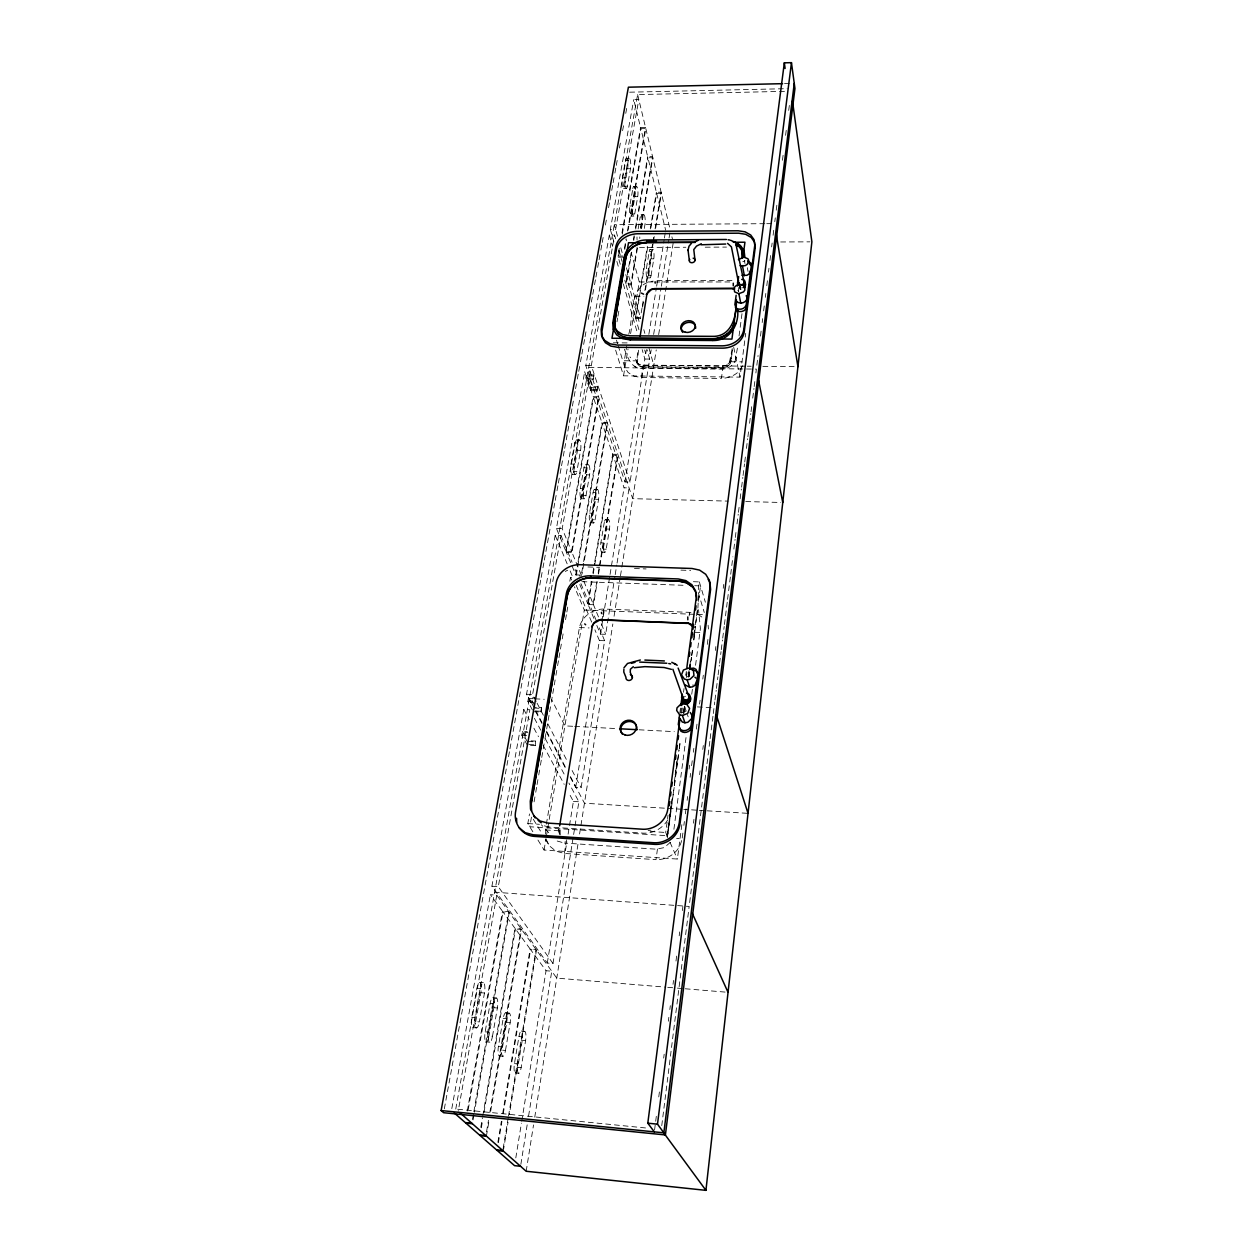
<?xml version="1.0" encoding="UTF-8"?>
<svg xmlns="http://www.w3.org/2000/svg" width="1253" height="1253" viewBox="0 0 1253 1253"><rect width="100%" height="100%" fill="white"/><g stroke="black" fill="none" stroke-linecap="round" stroke-linejoin="round"><path stroke-width="0.75" stroke-dasharray="5 3.75" d="M661.756 1125.633L689.166 906.436L494.637 892.199L556.771 978.123L665.766 987.16M689.651 902.583L703.653 790.69M703.888 788.764L706.786 765.614M707.021 763.688L709.918 740.539M710.153 738.612L713.051 715.463M713.302 713.521L714.743 701.931M714.993 700.004L716.199 690.325M716.434 688.383L717.891 676.777M718.126 674.85L719.347 665.171M719.582 663.229L721.039 651.623M721.274 649.68L722.495 640.017M722.73 638.075L724.187 626.469M724.422 624.527L727.335 601.315M727.57 599.373L730.468 576.161M730.718 574.219L732.895 556.802M733.866 549.065L735.072 539.385M735.307 537.443L736.044 531.648M737.015 523.911L738.221 514.231M738.456 512.289L739.192 506.494M740.147 498.741L741.369 489.077M741.604 487.135L742.81 477.456M743.06 475.529L744.501 463.923M744.752 461.981L745.472 456.17M746.443 448.433L747.649 438.754M747.9 436.827L748.621 431.016M749.592 423.279L750.798 413.6M751.048 411.673L751.769 405.862M752.74 398.125L753.946 388.446M754.181 386.519L754.917 380.708M755.888 372.971L756.358 369.102L588.706 367.38L632.687 498.663L728.197 501.122M756.843 365.218L758.065 355.523M759.036 347.754L759.522 343.886M760.493 336.117L761.213 330.306M762.184 322.538L762.67 318.669M763.641 310.901L764.361 305.09M765.332 297.337L765.818 293.453M766.789 285.7L767.525 279.873M768.496 272.12L768.982 268.236M769.953 260.483L770.673 254.657M771.644 246.904L772.13 243.019M773.101 235.266L773.821 229.44M774.793 221.703L775.278 217.865M776.234 210.191L776.954 204.443M779.35 185.24L780.071 179.492M782.467 160.29L783.188 154.542M785.6 135.34L786.32 129.592M788.717 110.405L789.437 104.641M654.583 1129.924L656.306 1116.329M658.765 1096.923L659.501 1091.097M663.683 1058.096L664.168 1054.212M668.366 1021.211L668.851 1017.326M669.838 1009.558L670.324 1005.673M673.033 984.325L673.519 980.441M675.994 961.035L676.73 955.209M679.189 935.787L679.674 931.903M682.384 910.555L682.885 906.671M693.457 823.19L693.958 819.321M699.613 774.667L700.098 770.783M702.808 749.419L703.309 745.551M715.369 650.417L715.855 646.532M723.232 588.299L723.733 584.415M537.96 840.058L544.084 850.035L677.387 859.057L681.867 824.584M689.087 769.06L689.589 765.238M615.63 350.135L623.54 375.822L740.022 377.122L745.723 333.345M682.885 833.073L682.133 838.852L676.62 838.476M683.872 825.367L684.373 821.514M685.375 813.823L686.127 808.044M687.114 800.338L687.615 796.485M690.105 777.236L690.607 773.383M691.593 765.693L692.345 759.913M693.348 752.207L693.849 748.354M696.339 729.105L697.075 723.341M699.566 704.076L700.067 700.239M702.808 679.063L703.309 675.21M707.287 644.402L708.039 638.623M673.91 829.282L686.393 734.744M691.734 694.225L693.019 684.577M695.556 665.28L700.396 628.614L698.532 609.678M736.247 357.168L735.417 359.376L737.516 347.52M739.051 335.961L742.105 312.843M666.909 836.722L670.95 805.757M671.279 804.019L672.313 796.328M675.148 775.168L676.871 761.511M683.308 713.396L684.326 705.705M688.273 677.059L688.962 671.075M689.291 669.368L690.325 661.662M693.927 634.738L694.366 630.666M732.191 348.569L729.262 363.135L726.27 365.343L722.495 366.127L642.538 365.328L639.061 364.482L636.79 362.258L637.808 349.477M531.46 817.144L529.784 826.761L667.129 835.704L671.013 806.65M674.365 781.606L677.2 760.367M683.652 712.064L684.467 705.956M688.351 676.918L689.651 667.238M689.792 666.142L690.951 657.559M693.786 636.258L695.086 626.563M695.352 624.636L697.201 610.744M698.454 601.393L700.521 585.903L694.695 585.699M740.147 289.553L740.664 285.684M667.348 837.693L672.783 796.955M673.049 795.013L674.083 787.26M674.333 785.318L677.434 761.26M677.701 760.101L678.985 749.623M679.267 748.464L680.285 739.912M683.919 713.537L684.968 705.784M688.852 676.683L689.354 672.047M689.604 670.104L691.437 657.277M691.703 655.335L692.737 647.582M693.77 639.813L697.639 609.976M697.905 608.034L698.532 595.598M635.6 359.235L636.728 360.613A7.361 5.873 -16.5 0 0 642.93 366.69L722.809 367.489A7.44 5.967 -13.6 0 0 730.953 361.49L732.488 349.963M667.943 833.997L674.161 787.448M674.412 785.506L679.079 750.594M679.345 748.652L680.379 740.899M684.263 711.814L685.031 705.987M688.915 676.886L689.698 671.075M689.964 669.133L691.515 657.496M691.766 655.554L692.815 647.801M693.849 640.032L694.648 630.885M637.197 363.621L639.547 366.111L643.008 366.957L722.856 367.755L726.63 366.972L729.622 364.78L732.551 350.229M679.815 713.082L680.583 707.412M680.739 713.02L681.742 705.47M683.527 692.267L684.028 688.508M686.331 671.436L685.814 675.304L688.79 670.888M667.129 835.704L665.703 832.478L668.037 815.123M681.742 712.973L682.493 706.629M686.393 677.544L687.177 671.718M698.313 589.615L699.346 581.909L691.531 581.627M738.362 291.182L738.878 287.376M739.552 286.718L740.742 289.271M722.417 366.737L722.809 367.489M545.368 839.228L549.394 845.869L555.925 851.163L564.32 853.434L656.008 859.668L657.7 847.2M689.134 615.912L689.62 612.357L694.475 613.437M618.136 345.53L624.714 367.082L628.098 372.501L633.908 376.182L641.301 377.529L721.415 378.437L722.856 367.755M526.182 1171.257L533.527 1124.912M534.749 1117.175L578.369 841.671M579.591 833.981L612.842 623.963M614.064 616.257L620.172 577.696M620.486 575.769L656.243 349.916M658.671 334.567L673.253 242.471L671.89 236.77M520.856 1164.35L527.341 1123.784M528.578 1116.063L551.759 971.2L546.042 970.73L530.583 949.602L536.488 950.072L509.313 1114.684M552.996 963.494L498.287 886.685L529.862 709.762L523.785 709.449L491.912 886.216L547.295 963.04L552.996 963.494L573.326 836.409M573.639 834.482L578.87 801.763L568.893 783.015M570.209 777.064L575.66 787.417L581.11 787.745L604.635 640.737L597.979 624.683M596.804 625.419L600.422 634.128L605.653 634.347L614.91 576.537M615.207 574.61L616.758 564.978M617.071 563.051L629.084 487.918L624.072 487.793L612.999 455.184L618.152 455.293L598.542 574.078M615.677 238.853L614.612 235.11L609.318 235.125L585.793 365.563L625.012 481.966L630.024 482.092L649.696 359.063L647.049 349.681M651.184 349.838L650.558 353.706L645.749 353.659L644.684 349.979M653.643 334.41L661.051 288.112M661.365 286.185L668.773 239.887M669.071 237.96L670.01 232.165M642.429 365.939L642.93 366.69M564.32 853.434L566.591 839.369M601.863 621.347L602.709 616.069M602.991 614.315L603.852 609.036L689.62 612.357M641.301 377.529L643.008 366.957M515.797 1157.929L521.42 1123.189M521.734 1121.263L546.042 970.73M547.295 963.04L566.873 841.828M568.11 834.122L573.404 801.419L568.815 792.898M575.66 787.417L599.404 640.518L594.909 629.82M600.422 634.128L602.912 618.716M603.226 616.789L609.757 576.364M610.07 574.438L624.072 487.793M625.012 481.966L644.872 359.031L642.178 349.634M645.749 353.659L646.36 349.806M648.85 334.379L656.337 288.112M656.65 286.185L664.121 239.903M664.435 237.976L665.359 232.197M560.138 834.905L560.216 826.792M637.276 363.887L638.607 349.211M514.45 1063.609L517.834 1063.922A7.581 1.911 -83.8 0 0 518.288 1073.085A7.581 1.911 -83.8 0 0 521.17 1067.587L525.587 1040.679A7.502 1.879 -84.1 0 0 525.117 1031.564A7.502 1.879 -84.1 0 0 522.297 1036.857L518.946 1036.56L514.45 1063.609A7.581 1.911 -83.8 0 0 514.92 1072.772A7.581 1.911 -83.8 0 0 517.818 1067.274L522.25 1040.382A7.502 1.895 -84 0 0 521.796 1031.266A7.502 1.895 -84 0 0 518.946 1036.56M600.876 542.831L603.805 542.909A6.296 1.472 -88.2 0 0 604.103 551.524A6.296 1.472 -88.2 0 0 606.186 549.206L609.475 529.126A6.265 1.457 -88.4 0 0 609.193 520.559A6.265 1.457 -88.4 0 0 607.141 522.752L604.212 522.673L600.876 542.831A6.296 1.488 -88.2 0 0 601.158 551.43A6.296 1.488 -88.2 0 0 603.257 549.112L606.577 529.048A6.249 1.472 -88.4 0 0 606.28 520.481A6.249 1.472 -88.4 0 0 604.212 522.673M651.027 275.707L653.8 258.838A5.826 1.206 89.8 0 0 653.596 250.647A5.826 1.206 89.8 0 0 651.905 251.493L649.211 251.508L646.407 268.44A5.842 1.222 89.9 0 0 646.611 276.662A5.842 1.222 89.9 0 0 648.349 275.707L651.027 275.707A5.842 1.222 89.9 0 1 649.32 276.647A5.842 1.222 89.9 0 1 649.117 268.424L646.407 268.44M503.111 1148.688L508.185 1118.036M508.499 1116.11L536.033 949.461L530.129 948.991L515.5 928.99L521.577 929.46L490.33 1113.165M579.779 584.524L587.751 603.664L593.139 603.868L596.929 580.859M598.198 573.185L599.153 567.437M599.467 565.526L617.839 454.338L612.67 454.228L602.286 423.639L607.58 423.718L582.019 574.093M642.022 307.987L640.424 317.635L635.475 317.62L626.124 284.854L631.747 252.119M642.335 306.061L643.603 298.339M644.888 290.618L652.531 244.304M652.86 242.377L653.815 236.582M655.084 228.876L661.145 192.21L656.384 192.257L647.958 157.768L652.829 157.706L640.706 228.986M503.314 1151.053L508.045 1122.343M598.495 616.93L593.483 604.745L597.289 581.752M642.617 307.095L643.572 301.315M645.483 289.741L653.126 243.442M653.439 241.516L654.395 235.721M655.679 228.015L661.412 193.291L656.65 193.338L650.871 228.046M648.349 275.707L651.121 258.838A5.826 1.206 89.8 0 0 650.918 250.663A5.826 1.206 89.8 0 0 649.211 251.508M544.084 850.035L546.01 838.57M546.324 836.659L584.305 610.039L574.438 586.717M623.54 375.822L628.035 348.992M630.604 333.674L639.281 281.956L631.308 252.918M544.382 825.837L548.72 826.996L549.065 824.928M497.88 1142.297L501.388 1121.247M502.657 1113.588L530.129 948.991M587.751 603.664L591.573 580.672M592.857 573.013L594.455 563.427M594.783 561.516L612.67 454.228M635.475 317.62L639.656 292.544M639.97 290.618L647.378 246.261M650.276 228.907L656.384 192.257M498.396 1142.673L501.936 1121.435M503.22 1113.713L530.583 949.602M593.906 618.449L588.111 604.526L591.933 581.549M593.217 573.89L612.999 455.184M638.92 329.711L635.757 318.654L647.973 245.384M505.476 1050.453L510.159 1022.793A7.722 2.02 -84 0 0 509.658 1013.364A7.722 2.02 -84 0 0 506.651 1018.72L501.905 1046.553A7.816 2.036 -83.8 0 0 502.422 1056.044A7.816 2.036 -83.8 0 0 505.476 1050.453L502.03 1050.139A7.816 2.052 -83.8 0 1 498.945 1055.715A7.816 2.052 -83.8 0 1 498.443 1046.239L503.189 1018.423A7.722 2.02 -84 0 1 506.212 1013.05A7.722 2.02 -84 0 1 506.729 1022.495L502.03 1050.139M595.097 519.807L598.558 499.352A6.437 1.535 -88.6 0 0 598.245 490.503A6.437 1.535 -88.6 0 0 596.083 492.601L592.591 513.15A6.484 1.566 -88.5 0 0 592.904 522.047A6.484 1.566 -88.5 0 0 595.097 519.807L592.105 519.729A6.469 1.566 -88.5 0 1 589.897 521.953A6.469 1.566 -88.5 0 1 589.583 513.072L593.092 492.539A6.437 1.551 -88.6 0 1 595.269 490.424A6.437 1.551 -88.6 0 1 595.582 499.274L592.105 519.729M644.308 228.438L644.95 224.632A5.999 1.269 89.5 0 0 644.731 216.189A5.999 1.269 89.5 0 0 642.961 216.91L640.205 216.926L637.589 232.197M545.556 834.153L546.042 826.056M546.371 824.129L579.419 627.534C581.831 616.382 592.7 608.942 603.852 609.036M624.714 367.082L624.276 360.754L626.829 345.577M628.755 334.191C633.893 316.79 628.145 284.306 653.205 281.126M486.524 1131.819L488.482 1120.323M489.782 1112.664L521.091 928.786L514.999 928.316L503.001 911.918L509.235 912.388L474.417 1112.21M581.298 575.096L571.963 552.385L598.903 397.812L593.499 397.734L566.309 552.197L575.769 574.892L581.298 575.096L583.271 563.521M583.6 561.595L607.251 422.715L601.941 422.621L593.499 397.734M637.135 247.154L630.901 283.773L625.827 283.773L624.808 280.218M640.408 227.874L652.547 156.562L647.676 156.625L640.847 128.699L645.812 128.605L628.098 230.286M486.415 1136.126L489.03 1120.824M637.432 248.251L631.199 284.854L626.124 284.854M641.019 228.359L642.961 216.91M641.567 228.453L642.209 224.647A5.999 1.269 89.5 0 0 641.99 216.205A5.999 1.269 89.5 0 0 640.205 216.926M492.492 1036.262L497.378 1007.992A7.91 2.13 -84 0 0 496.846 998.281A7.91 2.13 -84 0 0 493.682 1003.7L488.733 1032.159A8.004 2.146 -83.8 0 0 489.265 1041.916A8.004 2.146 -83.8 0 0 492.492 1036.262L488.952 1035.949A8.004 2.161 -83.7 0 1 485.71 1041.603A8.004 2.161 -83.7 0 1 485.162 1031.83L490.142 1003.387A7.91 2.146 -84 0 1 493.322 997.968A7.91 2.146 -84 0 1 493.87 1007.678L488.952 1035.949M585.997 495.655L589.599 474.887A6.594 1.613 -88.8 0 0 589.27 465.803A6.594 1.613 -88.8 0 0 587.015 467.839L583.381 488.686A6.625 1.629 -88.7 0 0 583.71 497.817A6.625 1.629 -88.7 0 0 585.997 495.655L582.943 495.577A6.625 1.645 -88.7 0 1 580.625 497.739A6.625 1.645 -88.7 0 1 580.296 488.623L583.945 467.776A6.594 1.613 -88.8 0 1 586.216 465.74A6.594 1.613 -88.8 0 1 586.545 474.824L582.943 495.577M634.723 213.965L637.714 196.658A6.14 1.316 89.3 0 0 637.479 188.013A6.14 1.316 89.3 0 0 635.647 188.623L632.828 188.655L629.789 205.993A6.155 1.347 89.4 0 0 630.024 214.686A6.155 1.347 89.4 0 0 631.919 213.981L634.723 213.965A6.155 1.331 89.4 0 1 632.859 214.67A6.155 1.331 89.4 0 1 632.624 205.978L635.647 188.623M534.091 801.842L535.438 794.026M535.751 792.256L536.77 786.32M537.067 784.582L538.43 776.688M538.727 774.996L540.106 767.071M540.435 765.144L541.421 759.365M541.766 757.438L544.757 740.1M545.024 738.565L546.418 730.468M546.684 728.98L549.409 713.145M549.66 711.72L551.069 703.513M551.304 702.134L554.045 686.299M554.296 684.874L555.69 676.761M555.94 675.289L557.334 667.222M557.601 665.703L558.932 658.029M558.995 657.668L561.908 640.769M562.237 638.858L563.568 631.183M565.542 619.687L566.544 613.923M566.873 612.012L568.22 604.228M616.977 321.833L617.635 318.011M617.964 316.116L618.951 310.399M480.792 1127.34L482.436 1117.77M482.765 1115.859L514.999 928.316M575.769 574.892L577.758 563.333M578.087 561.407L601.941 422.621M625.827 283.773L631.12 252.949M633.438 239.464L634.096 235.611M635.428 227.905L647.676 156.625M481.34 1127.825L482.656 1120.182M483.971 1112.523L515.5 928.99M602.286 423.639L576.145 575.816L581.69 576.02M633.736 240.56L634.394 236.723M635.725 229.017L647.958 157.768M472.491 1119.383L473.509 1113.619M473.838 1111.693L508.734 911.683L502.484 911.213L490.393 894.689L496.768 895.159L458.206 1111.192M571.572 551.414L598.542 396.747L593.139 396.684L584.681 371.765L590.194 371.828L562.205 528.625L571.572 551.414L565.917 551.226L556.426 528.453L584.681 371.765M624.433 248.345L626.108 238.743M627.455 231.069L645.53 127.414L640.565 127.508L633.752 99.645L638.811 99.535L615.615 229.424L610.336 229.471L633.752 99.645M473.07 1119.9L474.073 1114.136M624.746 249.472L626.422 239.887M631.919 213.981L634.926 196.69A6.14 1.316 89.3 0 0 634.691 188.044A6.14 1.316 89.3 0 0 632.828 188.655M532.854 831.757L527.811 823.55L529.486 813.933M569.833 581.22L570.507 577.382L574.407 577.508M467.291 1111.035L502.484 911.213M565.917 551.226L593.139 396.684M618.59 252.198L619.264 248.36M621.974 233.011L640.565 127.508M468.199 1109.641L503.001 911.918M620.266 264.258L618.23 257.163L619.593 249.504M622.287 234.154L640.847 128.699M530.552 745.394L535.282 745.66L535.485 741.071L529.565 740.742M533.339 711.704L541.155 712.111L541.359 707.569L535.485 707.272M594.047 376.041L593.687 374.96L586.467 374.882L585.918 377.936L590.288 390.732L597.415 390.826L597.603 386.738L592.246 386.66L588.644 375.978L594.047 376.041L593.499 379.095L588.096 379.032L588.644 375.978M535.282 745.66L535.485 741.071M541.155 712.111L541.359 707.569M597.415 390.826L597.603 386.738M475.733 1021.602L480.87 992.721A8.098 2.255 -84 0 0 480.291 982.728A8.098 2.255 -84 0 0 476.954 988.21L471.739 1017.279A8.207 2.287 -83.7 0 0 472.318 1027.319A8.207 2.287 -83.7 0 0 475.733 1021.602L479.351 1021.915L484.472 993.018A8.113 2.24 -84 0 0 483.893 983.041A8.113 2.24 -84 0 0 480.572 988.507L475.388 1017.593A8.207 2.271 -83.8 0 0 475.968 1027.648A8.207 2.271 -83.8 0 0 479.351 1021.915M573.733 471.347L577.492 450.281A6.735 1.692 -89.1 0 0 577.132 440.978A6.735 1.692 -89.1 0 0 574.767 442.935L570.976 464.064A6.782 1.707 -88.9 0 0 571.337 473.43A6.782 1.707 -88.9 0 0 573.733 471.347L576.866 471.41L580.593 450.344A6.735 1.676 -89.1 0 0 580.249 441.04A6.735 1.676 -89.1 0 0 577.899 442.982L574.125 464.143A6.782 1.707 -88.9 0 0 574.485 473.509A6.782 1.707 -88.9 0 0 576.866 471.41M624.527 186.227L627.643 168.732A6.281 1.378 89 0 0 627.393 159.883A6.281 1.378 89 0 0 625.466 160.384L622.318 177.91A6.312 1.394 89.1 0 0 622.569 186.807A6.312 1.394 89.1 0 0 624.527 186.227L627.393 186.18L630.494 168.701A6.281 1.363 89.1 0 0 630.243 159.836A6.281 1.363 89.1 0 0 628.333 160.337L625.466 160.384M590.288 390.732L590.821 387.71L586.467 374.882M593.499 379.095L593.687 374.96M597.07 389.761L591.714 389.699L592.246 386.66M527.388 745.222L521.781 735.166L522.454 731.376L527.247 731.642M532.415 709.981L527.858 701.367L528.515 697.655L534.843 697.968M455.763 1109.046L637.62 94.586L777.518 91.5M536.174 701.429L532.588 694.538L560.984 535.501L555.189 535.329L526.542 694.225L531.992 704.593M630.024 482.092L591.306 365.625L614.612 235.11M627.393 186.18A6.312 1.378 89.1 0 1 625.451 186.775A6.312 1.378 89.1 0 1 625.2 177.879L628.333 160.337M451.816 1108.607L490.393 894.689M444.329 1108.858L495.577 827.732M495.922 825.805L498.725 810.393M499.086 808.467L501.889 793.071M502.234 791.144L509.611 750.704M509.955 748.777L512.759 733.381M513.119 731.454L515.923 716.043M516.283 714.116L519.087 698.72M519.431 696.793L522.235 681.381M522.595 679.471L526.808 656.353M527.153 654.426L529.956 639.03M530.317 637.104L533.12 621.692M533.465 619.765L536.284 604.369M536.629 602.442L539.432 587.046M539.792 585.12L540.842 579.34M541.186 577.414L542.596 569.708M542.941 567.781L544.006 562.002M544.35 560.075L547.154 544.679M547.514 542.753L550.318 527.341M550.662 525.43L553.481 510.018M553.826 508.091L554.875 502.312M555.236 500.386L556.63 492.695M556.99 490.769L558.039 484.989M558.384 483.063L559.793 475.357M560.138 473.43L561.187 467.651M561.548 465.724L562.942 458.034M563.302 456.108L564.351 450.328M564.711 448.402L567.515 433.005M567.86 431.079L570.663 415.667M571.023 413.741L572.073 407.961M572.417 406.035L573.827 398.344M574.172 396.418L575.237 390.638M575.581 388.712L576.991 381.006M577.335 379.079L578.385 373.3M578.745 371.389L580.139 363.683M580.499 361.757L581.549 355.977M581.893 354.051L583.303 346.345M583.647 344.418L584.712 338.655M585.057 336.728L586.106 330.949M588.221 319.39L589.27 313.61M589.615 311.684L591.024 303.993M591.369 302.067L592.434 296.288M592.779 294.361L594.188 286.655M594.533 284.729L595.582 278.965M595.942 277.038L597.336 269.332M597.697 267.406L598.746 261.626M599.091 259.7L600.5 251.994M600.845 250.067L601.91 244.304M602.254 242.377L603.304 236.598M605.418 225.039L606.468 219.259M608.566 207.716L609.616 201.937M609.976 200.01L611.37 192.304M611.73 190.378L612.78 184.614M613.14 182.687L614.534 174.981M614.894 173.055L615.943 167.275M616.288 165.349L617.337 159.57M619.452 148.026L620.501 142.247M622.6 130.688L623.665 124.924M625.764 113.365L626.813 107.586M735.981 357.872C735.104 364.701 728.118 369.212 721.556 369.087L641.395 368.272C631.058 368.554 627.612 356.745 624.37 349.195M681.554 840.528C679.298 852.259 667.614 860.044 656.008 859.668M670.7 811.678C668.522 824.474 656.384 833.637 643.572 833.167L548.72 826.996M742.434 365.704C739.348 374.067 729.81 378.077 721.415 378.437M739.724 286.483L739.568 288.206L741.04 289.333M557.193 841.029L564.383 843.05L565.181 841.624M670.418 842.282L664.153 847.639L656.133 849.174L564.383 843.05M681.256 712.832L686.55 710.858M687.208 676.839L689.589 675.9M565.275 571.446L567.64 570.225M742.763 261.752L745.128 260.875M648.146 830.535L650.996 830.175M784.503 83.622L792.319 83.45M629.632 92.189L787.166 88.665M779.46 91.469L785.286 91.344M626.375 158.301L629.241 158.254M627.643 168.732L630.494 168.701M622.318 177.91L625.2 177.879M633.705 186.556L636.524 186.525M623.602 188.357L626.484 188.326M634.926 196.69L637.714 196.658M629.789 205.993L632.624 205.978M641.05 214.827L643.807 214.796M631.026 216.142L633.846 216.111M764.784 223.692L614.283 224.694L617.619 236.519M766.742 223.676L772.6 223.645M780.65 241.97L809.939 241.845M639.484 247.436L685.892 247.264M705.235 247.186L726.505 247.092M650.025 249.394L652.703 249.378M617.917 256.035L623.101 256.019L620.094 245.322M618.23 257.163L623.414 257.147M651.121 258.838L653.8 258.838M647.519 277.884L650.229 277.884M656.979 280.531L734.712 280.515M639.281 281.956L652.923 281.956M654.88 281.956L730.938 281.956M635.13 296.241L643.901 296.256M635.757 318.654L640.706 318.669M613.359 342.805L628.787 342.915M644.872 359.031L649.696 359.063M731.407 360.112L730.953 361.49M624.276 360.754L636.806 360.864M731.016 361.757L742.011 361.851M745.347 366.174L642.46 365.077A7.361 5.873 -16.5 0 1 636.258 358.984M747.305 366.189L751.189 366.236M762.873 366.346L797.942 366.69M585.793 365.563L591.306 365.625M585.918 377.936L593.139 378.014M590.821 387.71L597.947 387.788M576.333 439.897L579.45 439.96M574.767 442.935L577.899 442.982M577.492 450.281L580.593 450.344M570.976 464.064L574.125 464.143M585.449 464.722L588.503 464.8M583.945 467.776L587.015 467.839M572.167 474.495L575.299 474.558M586.545 474.824L589.599 474.887M580.296 488.623L583.381 488.686M594.517 489.484L597.509 489.547M593.092 492.539L596.083 492.601M745.739 501.56L780.823 502.469M581.423 498.725L584.509 498.804M595.582 499.274L598.558 499.352M589.583 513.072L592.591 513.15M605.575 519.619L608.488 519.697M590.664 522.877L593.671 522.971M606.577 529.048L609.475 529.126M556.426 528.453L562.205 528.625M603.257 549.112L606.186 549.206M601.894 552.275L604.823 552.369M566.309 552.197L571.963 552.385M587.923 566.967L599.56 567.358M634.441 568.533L646.078 568.925M680.959 570.115L690.654 570.444M581.893 581.674L683.026 585.276M588.111 604.526L593.483 604.745M584.305 610.039L695.462 614.362M697.42 614.44L703.278 614.675M579.419 627.534L589.098 627.941M694.882 632.279L701.837 632.561M599.404 640.518L604.635 640.737M526.542 694.225L532.588 694.538M533.073 698.735L529.346 698.548L534.765 708.838M534.937 698.829L544.272 699.284M697.373 706.911L714.022 707.741M527.858 701.367L532.603 701.602M533.245 702.479L530.285 702.338L530.959 698.626L534.577 705.533M533.982 708.023L541.797 708.415M536.3 711.031L540.716 711.25M572.699 726.286L564.899 725.863L551.743 699.66M574.657 726.38L617.635 728.651M639.124 729.794L674.286 731.642M527.905 732.504L524.929 732.347L524.24 736.122L527.967 742.825M521.781 735.166L526.573 735.433M528.061 741.463L535.939 741.901M528.891 744.501L534.827 744.83M573.404 801.419L578.87 801.763M681.836 809.25L584.462 803.22L570.005 775.764M683.778 809.375L689.62 809.736M691.562 809.845L697.404 810.221M699.362 810.331L705.204 810.691M707.146 810.816L748.041 813.354M527.811 823.55L539.463 824.302M650.166 831.475L665.703 832.478M558.196 829.643L559.59 830.661A8.536 7.737 -33.4 0 0 560.028 834.717M545.4 829.909L559.699 830.849M491.912 886.216L498.287 886.685M667.708 987.317L675.492 987.975M677.434 988.131L683.277 988.617M685.219 988.774L728.04 992.329M479.742 982.415L483.36 982.712M476.954 988.21L480.572 988.507M480.87 992.721L484.472 993.018M492.805 997.686L496.329 997.983M490.142 1003.387L493.682 1003.7M493.87 1007.678L497.378 1007.992M505.726 1012.784L509.172 1013.082M503.189 1018.423L506.651 1018.72M471.739 1017.279L475.388 1017.593M506.729 1022.495L510.159 1022.793M521.326 1031.015L524.662 1031.313M472.898 1027.601L476.532 1027.93M485.162 1031.83L488.733 1032.159M522.25 1040.382L525.587 1040.679M486.258 1041.87L489.813 1042.198M498.443 1046.239L501.905 1046.553M499.461 1055.966L502.939 1056.295M517.818 1067.274L521.17 1067.587M515.406 1072.991L518.773 1073.304M457.69 1109.234L647.707 1128.17M634.222 366.174L635.851 366.988M697.717 614.158L703.121 617.933M548.736 832.728L541.359 824.756M629.961 356.933L630.666 357.731M558.916 829.502A8.552 7.753 -33.4 0 0 559.355 833.574L562.002 836.879M533.324 819.274L541.359 832.572M522.454 731.376L526.197 738.095M523.785 709.449L529.299 719.661M533.903 728.181L538.492 736.701M543.082 745.222L564.21 784.394M534.404 718.282L540.763 730.201M545.29 738.722L565.26 776.202M535.673 710.561L542.001 722.574M546.512 731.157L566.387 768.903M528.515 697.655L532.165 704.562M535.626 711.485L542.001 723.576M546.543 732.206L565.651 768.434M537.083 703.168L543.363 715.244M547.859 723.874L566.732 760.132M572.12 770.485L581.11 787.745M546.308 839.651L549.394 845.869M670.057 842.376L677.387 859.057M570.507 577.382L571.619 580.014M555.189 535.329L567.17 563.85M570.178 570.976L573.169 578.119M576.176 585.245L591.902 622.678M560.984 535.501L572.073 562.252M575.033 569.395L577.993 576.521M580.953 583.663L597.242 622.898M583.835 581.235L593.139 603.868M601.362 623.9L605.653 634.347M684.436 706.269L688.179 716.826M588.096 379.032L591.714 389.699M694.444 630.885L694.804 632.06M616.492 340.143L617.588 343.729M698.25 592.497L704.28 612.498M699.346 581.909L705.361 602.207M636.242 360.551L636.712 362.164M609.318 235.125L612.545 246.387M616.868 261.407L619.013 268.925M623.321 283.945L637.338 332.75M610.336 229.471L613.876 241.86M618.857 250.13L622.052 261.391M625.78 274.548L639.061 321.504M626.406 267.797L640.643 318.419M643.807 329.664L644.856 333.423M649.07 348.397L653.815 365.265M656.65 193.338L665.672 230.27M637.62 94.586L670.057 229.189M733.71 347.379L740.022 377.122M747.321 267.703L748.025 271.478M744.36 260.311L744.971 263.522M559.026 829.69L559.464 833.746M708.102 625.231L708.446 629.037M737.782 290.351A7.299 5.717 -13.1 0 1 738.769 291.557M740.272 286.89A2.866 2.24 -12.8 0 1 739.38 286.264M730.593 359.846A7.44 5.983 -13.6 0 1 722.433 365.86M684.295 697.013A3.242 2.913 -19.5 0 1 685.501 696.245M741.369 287.877A3.822 2.992 -12.8 0 1 739.771 287.579M637.088 240.043A6.014 1.284 89.6 0 1 637.01 236.942M639.782 238.493A6.014 1.284 89.6 0 1 639.782 236.927"/><path stroke-width="1.5" d="M623.884 669.243L623.79 672.047L625.952 677.356A3.305 2.913 -22.5 0 0 628.473 680.457A3.305 2.913 -22.5 0 0 632.279 678.092A3.305 2.913 -22.5 0 0 630.322 674.647M688.022 249.989L689.338 260.42M687.96 250.459L689.009 246.214L691.468 243.317M460.07 1112.852L526.182 1171.257L705.925 1190.35L811.881 241.829L792.444 100.867M794.261 83.403L663.855 1132.822L441.119 1110.55L628.395 87.193L782.561 83.669M441.119 1110.55L443.64 1112.711L665.406 1134.936L794.95 88.493L791.457 62.65L784.331 62.838L647.801 1123.189L654.332 1131.866M665.406 1134.936L657.496 1124.16L791.457 62.65M696.825 680.457L694.945 685.328L692.517 686.848L689.683 687.302L685.015 684.858M747.023 297.556L746.757 299.592C744.955 303.257 739.474 304.354 736.545 301.425L735.699 299.577M750.61 270.241L749.012 274.062L746.898 275.315L742.011 275.331M726.411 239.48L645.812 239.996C635.616 240.153 626.249 247.092 624.198 257.288L612.78 322.929L613.203 329.367L616.664 334.864L622.631 338.592L630.228 339.939L712.753 340.503C729.152 341.082 739.066 325.388 737.704 310.211M744.924 287.736L744.94 286.483M679.565 714.977L678.296 724.422L680.081 729.215C683.903 732.394 690.34 729.998 691.139 725.08L697.843 674.004L696.041 669.353L693.661 668.131L689.495 668.491M680.833 705.533L682.368 694.193M736.137 295.301L734.869 304.683L736.513 308.301C739.912 310.462 745.3 308.818 746.224 304.714L751.393 265.244L751.095 263.287L747.618 260.875M737.39 285.919L738.659 276.521M679.972 718.674L667.724 809.689C665.735 821.341 654.677 829.674 643.008 829.251L548 823.111L540.106 821.013L533.966 816.079M681.742 705.47L682.76 697.937M686.848 667.567L696.214 597.979L695.587 590.883L691.954 584.791L685.861 580.593L678.233 578.949L589.474 575.847C579.011 575.8 568.768 582.708 566.419 593.17L530.285 801.168L530.52 809.109L535.062 817.911M736.357 299.545C736.905 315.208 732.144 337.026 712.377 336.352L629.726 335.82L622.819 334.614L617.369 331.231L614.221 326.219L613.845 320.361L625.263 254.625M741.933 258.087L741.792 248.611L738.44 243.849L730.797 240.357M669.29 805.726L669.838 801.638M670.512 795.827L671.028 791.959M671.812 786.132L672.344 782.264M675.539 759.24L675.978 755.105M676.839 749.592L677.278 745.41M678.061 739.599L678.593 735.715M683.089 702.964L683.527 698.876M689.338 656.431L689.776 652.327M690.638 646.736L691.092 642.632M691.844 637.808L692.392 632.937M692.987 629.288L693.645 624.307M695.587 609.898L696.026 605.779M736.012 308.019L731.94 339.077L611.965 338.263L628.52 242.753L695.305 242.44M742.857 257.711L744.94 242.221L733.303 242.268M693.849 627.267L687.568 622.678M646.235 294.58L651.278 289.615L654.927 288.848L733.083 288.331M712.753 340.503L712.973 338.936C722.261 338.733 732.065 333.157 734.023 323.525L735.918 323.525M591.588 626.688L594 623.211L601.409 619.233M559.652 825.868L592.293 626.5A8.004 6.938 -22.6 0 1 601.205 619.734L687.411 623.18A8.082 7.079 -18 0 1 693.786 627.033M640.079 336.43L646.877 294.314A7.22 5.623 -15.7 0 1 654.849 288.582L732.942 288.644A7.299 5.717 -13.1 0 1 734.775 288.848M590.68 576.286L590.367 578.072C579.935 578.025 569.708 584.916 567.374 595.379M630.228 339.939L630.478 338.388L623.587 337.167L618.074 333.517M531.147 804.316L567.499 594.689M733.96 323.243C732.003 332.891 722.214 338.451 712.91 338.67L630.4 338.122L623.508 336.9M691.781 726.881C690.983 731.799 684.561 734.195 680.739 731.016L678.954 726.223M690.356 700.96L687.505 703.7L684.138 701.931L684.028 700.975L685.438 703.387L688.21 703.528L690.372 700.302L678.139 668.084M746.694 307.079C745.77 311.183 740.398 312.811 736.999 310.65L735.354 307.032M744.955 287.47L744.909 286.232M623.931 667.833L627.518 663.463L640.346 660.002M738.424 259.7L743.749 257.084L747.947 258.776L748.793 260.577L747.195 264.414L745.049 265.683L740.131 265.699M633.298 666.706L630.384 669.227L630.259 672.344L632.389 677.654M695.086 241.845L698.328 240.247M701.32 243.74L696.527 246.089L693.786 249.551L695.023 260.405M631.434 663.354L635.02 662.304M634.331 667.692L644.888 666.643L664.09 667.504L671.373 669.337M700.913 244.789L725.691 244.037M738.847 293.656L743.546 291.918L744.893 290.054L744.313 286.154C741.353 283.225 735.871 284.337 734.039 288.002L734.618 291.902L738.847 293.656L740.742 303.163M687.114 679.784L689.98 679.33L693.974 675.492L693.395 670.48L688.696 668.053L683.402 670.026L681.491 674.928L684.42 679.063L687.114 679.784L689.683 687.302M682.337 715.463L687.709 713.458L689.62 708.446L686.66 704.217L681.068 703.935L677.027 707.804L676.667 710.467L679.612 714.711L682.337 715.463L684.968 722.762L687.834 722.308L691.844 718.439L692.204 715.792L690.262 712.471M639.656 662.085L666.831 663.244M656.494 241.171L646.752 241.218L646.501 242.659C637.605 243.004 628.254 248.157 625.999 257.272L624.198 257.288M695.243 242.158L646.423 242.377C637.526 242.706 628.192 247.875 625.92 256.99L614.534 322.663L614.925 328.521L618.152 333.784M612.78 322.929L614.612 322.929L615.004 328.787M586.122 577.931L685.673 581.423M601.283 619.953L687.474 623.399M644.872 660.065L664.372 660.942M692.878 669.948L696.668 671.248L698.454 675.884M619.593 728.76L637.166 729.685M647.801 1123.189L657.496 1124.16M471.833 1123.236L465.255 1122.563L454.228 1112.93M472.397 1123.737L465.834 1123.08L479.476 1134.983L485.882 1135.641M486.415 1136.126L480.024 1135.469L496.595 1149.956L502.798 1150.599M503.314 1151.053L497.112 1150.411L514.56 1165.65L520.543 1166.277M668.773 663.557L670.731 663.871M728.118 239.762L729.81 240.043M678.954 581.188L686.55 582.849L692.627 587.03M733.005 288.926L734.336 289.224M684.968 722.762L682.274 722.026L679.345 717.797M749.137 263.71L751.549 265.699L751.847 267.641M671.812 662.289L677.231 665.249M641.411 293.077L643.619 294.173M674.224 663.432L675.978 664.372M734.305 242.033L740.398 245.494L744.094 250.725L744.815 256.943L742.966 256.943L742.262 251.007M736.122 244.68L738.894 246.246L742.309 251.305M736.184 244.962L738.957 246.543M727.57 243.364L731.423 246.904L738.659 283.382M538.117 820.37L541.186 822.829M519.071 827.685L525.179 832.65L533.073 834.78L654.395 842.783C666.142 843.238 677.246 834.811 679.204 823.08L710.028 587.406L709.37 580.343L705.705 574.281L699.597 570.115L691.985 568.486L579.356 564.696C568.956 564.68 558.76 571.509 556.379 581.909L515.437 812.68C513.824 824.035 522.423 835.516 534.06 836.362L655.131 844.381C666.862 844.835 677.936 836.424 679.878 824.709L710.608 589.411L709.95 582.363L708.117 579.325M694.914 677.2L695.916 678.061M584.712 623.916L585.652 624.746M664.716 1134.2L705.925 1190.35M736.122 245.071L745.049 287.219M696.261 593.123L692.564 586.796L686.472 582.614L678.875 580.953L590.273 577.837C579.841 577.79 569.614 584.681 567.28 595.144L531.256 802.813L531.632 810.942M746.177 295.708L746.6 296.632M692.345 913.453L728.04 992.329M672.892 669.243L682.76 697.154M685.485 700.067L686.785 703.747M685.36 701.053L686.002 702.886M716.403 715.15L748.041 813.354M758.629 380.536L782.765 502.516M742.528 266.137L744.392 275.77M601.409 612.419L601.612 613.547M776.108 233.168L797.942 366.69M784.331 62.838L785.114 68.476M655.037 281.956L655.209 283.162M696.386 595.018L696.887 600.203M516.565 818.287L516.675 822.281M687.772 616.946L687.819 619.796M733.271 283.178L733.287 285.856M682.775 332.374A7.314 5.795 -14.7 0 1 686.55 322.757A7.314 5.795 -14.7 0 1 695.65 328.255M688.633 695.399A3.258 2.913 -19.5 0 1 686.221 700.02A3.258 2.913 -19.5 0 1 682.854 696.308M686.409 693.191A4.339 3.884 -19.5 0 1 690.09 697.608A4.339 3.884 -19.5 0 1 684.733 700.975A4.339 3.884 -19.5 0 1 681.851 696.041M690.184 696.684A4.339 3.884 -19.5 0 1 686.973 702.839A4.339 3.884 -19.5 0 1 682.509 697.89M688.79 700.913A3.242 2.913 -19.5 0 1 687.568 701.68M684.796 701.555A3.242 2.913 -19.5 0 1 683.793 700.678M683.339 699.472A3.242 2.913 -19.5 0 1 683.511 698.156M622.271 734.086A8.27 7.408 -24.3 0 1 626.735 721.916A8.27 7.408 -24.3 0 1 636.837 729.465M693.144 258.181A2.898 2.24 -14.3 0 1 694.788 261.078A2.898 2.24 -14.3 0 1 690.81 262.55A2.898 2.24 -14.3 0 1 689.761 259.434M741.713 279.435A3.822 2.992 -12.8 0 1 745.065 281.784A3.822 2.992 -12.8 0 1 742.575 285.198M739.301 285.198A3.822 2.992 -12.8 0 1 738.612 280.562M743.765 282.113A3.822 2.992 -12.8 0 1 745.535 284.854A3.822 2.992 -12.8 0 1 743.045 287.579M738.017 285.527A3.822 2.992 -12.8 0 1 739.082 282.959M743.702 281.048A2.866 2.24 -12.8 0 1 741.635 284.682A2.866 2.24 -12.8 0 1 738.612 281.956M744.454 285.355A2.866 2.24 -12.8 0 1 743.796 286.264M754.76 245.353L743.655 330.306C741.713 340.017 731.846 345.64 722.48 345.844L616.993 345.045L610.086 343.808L604.651 340.409L601.534 335.381L601.158 329.492L615.99 245.933C618.293 236.848 627.596 231.727 636.477 231.382L738.252 230.787L745.143 231.852L750.704 234.984L754.087 239.73L754.76 245.353M755.199 247.765L744.125 332.625C742.183 342.32 732.347 347.942 722.997 348.146L617.698 347.316L610.791 346.079L605.371 342.695L602.254 337.652L601.879 331.779L616.664 248.298C618.951 239.245 628.254 234.123 637.104 233.778L738.706 233.199L745.598 234.28L751.142 237.412L754.525 242.142L755.199 247.765M625.075 734.978A8.285 7.424 -24.3 0 0 636.32 726.223A8.285 7.424 -24.3 0 0 623.305 722.151A8.285 7.424 -24.3 0 0 625.075 734.978M685.375 332.264A7.33 5.795 -14.8 0 0 695.227 325.06A7.33 5.795 -14.8 0 0 683.605 322.366A7.33 5.795 -14.8 0 0 685.375 332.264"/></g></svg>
